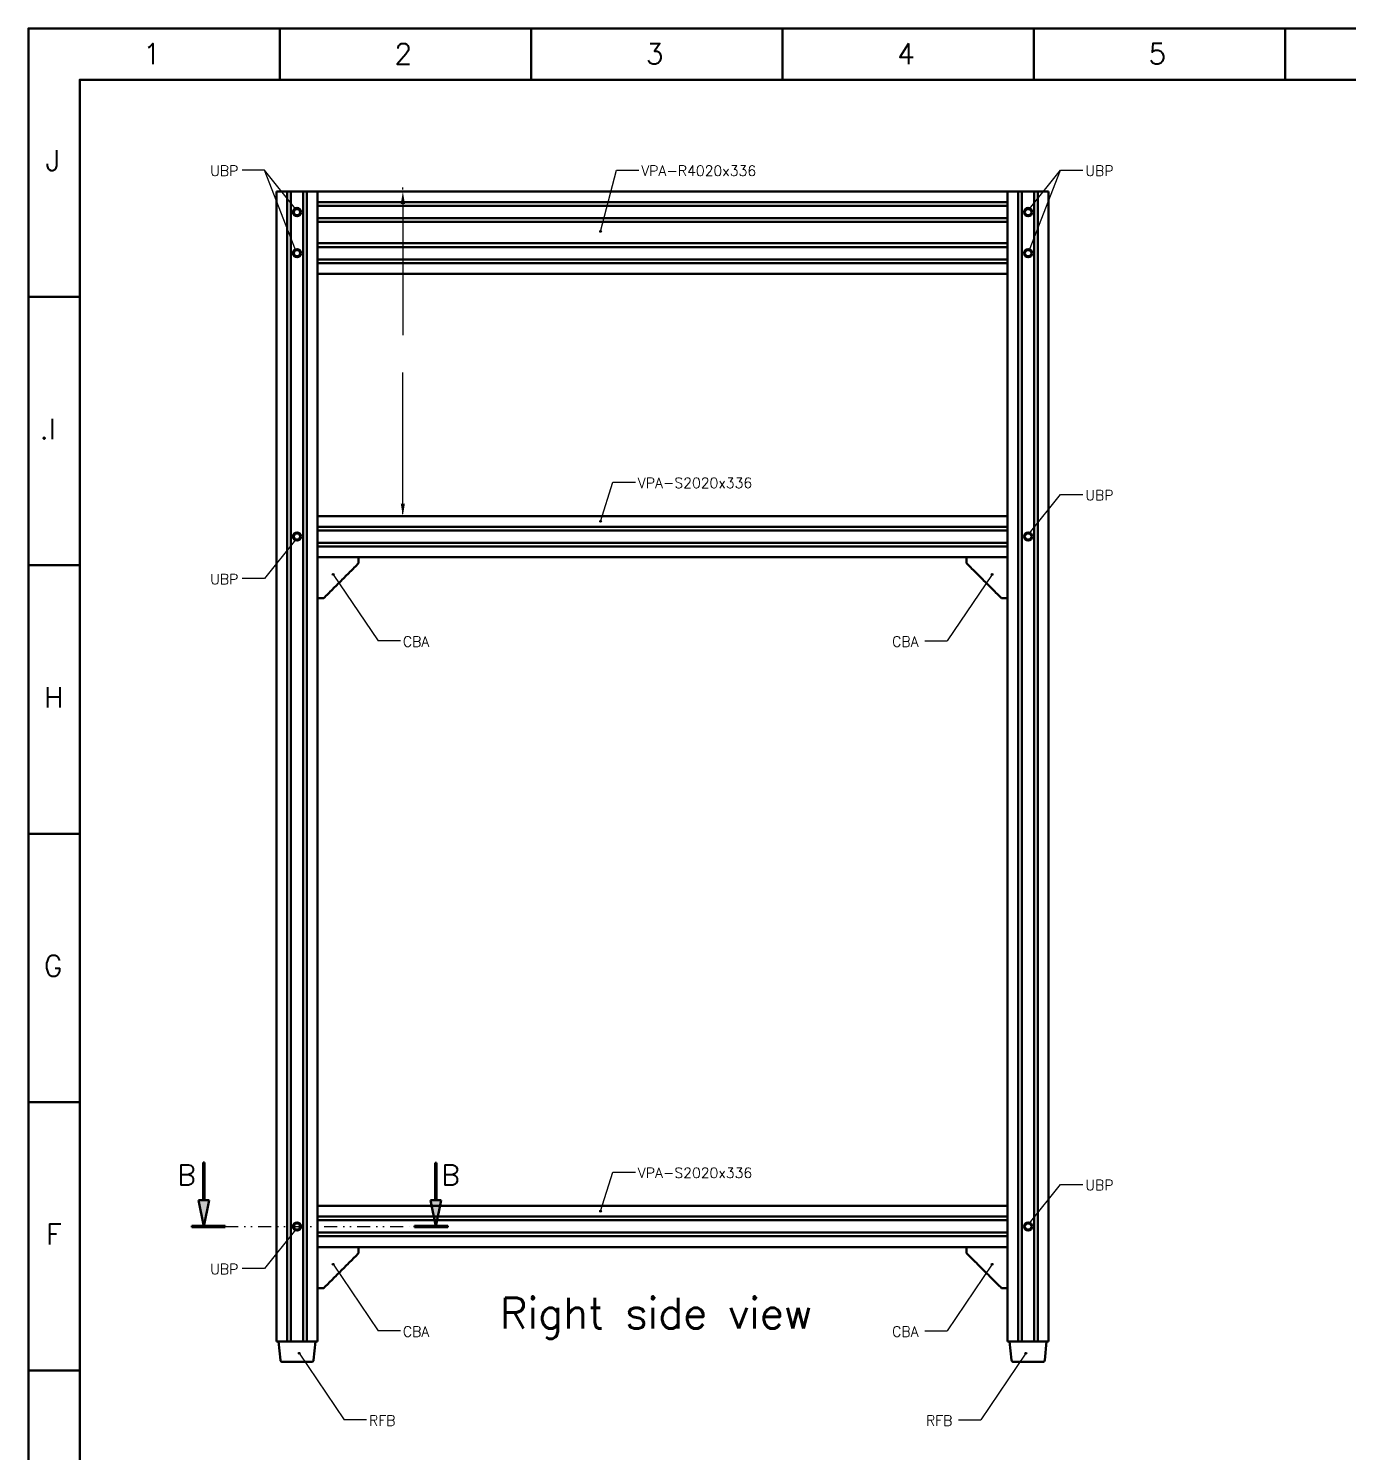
# Model space of a CAD drawing. Extents: x 20576 to 22412, y -9539 to -8232.
# Drawn here: x 20576 to 21219, y -8926 to -8232 of the extents above; entities that cross this region are included whole.
import ezdxf

# ---------------------------------------------------------------- set-up
doc = ezdxf.new("R2010")
doc.units = 0
doc.header["$PDMODE"] = 34
doc.linetypes.add('DIVIDE', pattern=[31.75, 12.7, -6.35, 0, -6.35, 0, -6.35])
doc.layers.get('0').update_dxf_attribs({"lineweight": 0})
doc.layers.add('Corte', color=130, linetype='DIVIDE')
doc.layers.add('Cotas', color=90, linetype='Continuous')
for name, color, linetype, lineweight in [('Fixação e Transmissão', 5, 'Continuous', 50), ('Hotend', 4, 'Continuous', 50), ('Perfis e Cantoneiras', 2, 'Continuous', 50), ('Peças Usinadas', 120, 'Continuous', 50)]:
    doc.layers.add(name, color=color, linetype=linetype, lineweight=lineweight)
doc.styles.get("Standard").update_dxf_attribs({"font": 'romans.shx'})
doc.dimstyles.get("Standard").update_dxf_attribs({"dimtxt": 6, "dimasz": 6, "dimexe": 2, "dimexo": 1, "dimgap": 1, "dimtad": 0, "dimtoh": 1, "dimcen": 0.09, "dimadec": 0, "dimazin": 0, "dimtfac": 1, "dimtdec": 4, "dimtofl": 0, "dimtmove": 0, "dimatfit": 3, "dimfxl": 1, "dimtolj": 1, "dimtzin": 0, "dimarcsym": 0})

# ---------------------------------------------------------------- blocks, each defined once
blk = doc.blocks.new('*D')
at = {"color": 0, "linetype": 'ByBlock', "lineweight": -2}
for p, q in [((20758.31, -8310.65), (20758.31, -8309.65)), ((20758.31, -8317.65), (20758.31, -8381.51)), ((20758.31, -8463.65), (20758.31, -8399.8)), ((20758.31, -8468.65), (20758.31, -8467.65))]:
    blk.add_line(p, q, dxfattribs=at)
for points in [[(20758.31, -8311.65), (20757.31, -8317.65), (20758.31, -8311.65), (20759.31, -8317.65)], [(20758.31, -8469.65), (20759.31, -8463.65), (20758.31, -8469.65), (20757.31, -8463.65)]]:
    blk.add_solid(points, dxfattribs=at)
at = {"layer": 'Defpoints', "color": 0, "linetype": 'ByBlock', "lineweight": 0}
for p in [(20758.31, -8311.65), (20758.31, -8311.65), (20758.31, -8469.65), (20758.31, -8469.65)]:
    blk.add_point(p, dxfattribs=at)

msp = doc.modelspace()

# ---------------------------------------------------------------- hatches: boundary and pattern name
at = {"layer": 'Cotas'}
h = msp.add_hatch(color=256, dxfattribs=at)
h.dxf.hatch_style = 1
h.paths.add_polyline_path([(20705.611, -8320.08, -0.2411741), (20705.801, -8319.71, -0.6113775), (20706.523, -8320.08, -1), (20705.611, -8320.08)])
h = msp.add_hatch(color=256, dxfattribs=at)
h.dxf.hatch_style = 1
h.paths.add_polyline_path([(21063.97, -8320.08, 0.2411741), (21063.781, -8319.71, 0.6113775), (21063.058, -8320.08, 1), (21063.97, -8320.08)])
h = msp.add_hatch(color=256, dxfattribs=at)
h.dxf.hatch_style = 1
h.paths.add_polyline_path([(20855.067, -8331.036, 0.2411741), (20854.878, -8330.666, 0.6113775), (20854.155, -8331.036, 1), (20855.067, -8331.036)])
h = msp.add_hatch(color=256, dxfattribs=at)
h.dxf.hatch_style = 1
h.paths.add_polyline_path([(20705.611, -8340.08, -0.2411741), (20705.801, -8339.71, -0.6113775), (20706.523, -8340.08, -1), (20705.611, -8340.08)])
h = msp.add_hatch(color=256, dxfattribs=at)
h.dxf.hatch_style = 1
h.paths.add_polyline_path([(21063.97, -8340.08, 0.2411741), (21063.781, -8339.71, 0.6113775), (21063.058, -8340.08, 1), (21063.97, -8340.08)])
h = msp.add_hatch(color=256, dxfattribs=at)
h.dxf.hatch_style = 1
h.paths.add_polyline_path([(20854.155, -8472.25, -0.2411741), (20854.344, -8471.88, -0.6113775), (20855.067, -8472.25, -1), (20854.155, -8472.25)])
h = msp.add_hatch(color=256, dxfattribs=at)
h.dxf.hatch_style = 1
h.paths.add_polyline_path([(20705.611, -8481.227, 0.2411741), (20705.801, -8481.597, 0.6113775), (20706.523, -8481.227, 1), (20705.611, -8481.227)])
h = msp.add_hatch(color=256, dxfattribs=at)
h.dxf.hatch_style = 1
h.paths.add_polyline_path([(21063.97, -8478.08, 0.2411741), (21063.781, -8477.71, 0.6113775), (21063.058, -8478.08, 1), (21063.97, -8478.08)])
h = msp.add_hatch(color=256, dxfattribs=at)
h.dxf.hatch_style = 1
h.paths.add_polyline_path([(20724.819, -8498.089, 0.2411741), (20724.63, -8497.719, 0.6113775), (20723.907, -8498.089, 1), (20724.819, -8498.089)])
h = msp.add_hatch(color=256, dxfattribs=at)
h.dxf.hatch_style = 1
h.paths.add_polyline_path([(21044.762, -8498.089, -0.2411741), (21044.952, -8497.719, -0.6113775), (21045.674, -8498.089, -1), (21044.762, -8498.089)])
h = msp.add_hatch(color=256, dxfattribs=at)
h.dxf.hatch_style = 1
h.paths.add_polyline_path([(20854.155, -8808.25, -0.2411741), (20854.344, -8807.88, -0.6113775), (20855.067, -8808.25, -1), (20854.155, -8808.25)])
h = msp.add_hatch(color=256, dxfattribs=at)
h.dxf.hatch_style = 1
h.paths.add_polyline_path([(21063.97, -8814.08, 0.2411741), (21063.781, -8813.71, 0.6113775), (21063.058, -8814.08, 1), (21063.97, -8814.08)])
h = msp.add_hatch(color=256, dxfattribs=at)
h.dxf.hatch_style = 1
h.paths.add_polyline_path([(20705.611, -8817.227, 0.2411741), (20705.801, -8817.597, 0.6113775), (20706.523, -8817.227, 1), (20705.611, -8817.227)])
h = msp.add_hatch(color=256, dxfattribs=at)
h.dxf.hatch_style = 1
h.paths.add_polyline_path([(20724.819, -8834.089, 0.2411741), (20724.63, -8833.719, 0.6113775), (20723.907, -8834.089, 1), (20724.819, -8834.089)])
h = msp.add_hatch(color=256, dxfattribs=at)
h.dxf.hatch_style = 1
h.paths.add_polyline_path([(21044.762, -8834.089, -0.2411741), (21044.952, -8833.719, -0.6113775), (21045.674, -8834.089, -1), (21044.762, -8834.089)])
h = msp.add_hatch(color=256, dxfattribs=at)
h.dxf.hatch_style = 1
h.paths.add_polyline_path([(20708.344, -8877.434, 0.2411741), (20708.154, -8877.064, 0.6113775), (20707.432, -8877.434, 1), (20708.344, -8877.434)])
h = msp.add_hatch(color=256, dxfattribs=at)
h.dxf.hatch_style = 1
h.paths.add_polyline_path([(21061.238, -8877.434, -0.2411741), (21061.427, -8877.064, -0.6113775), (21062.15, -8877.434, -1), (21061.238, -8877.434)])
at = {"layer": 'Perfis e Cantoneiras'}
h = msp.add_hatch(color=130, dxfattribs=at)
h.dxf.hatch_style = 1
h.paths.add_polyline_path([(20661.727, -8784.574), (20661.727, -8802.838), (20661.102, -8802.838), (20661.102, -8784.574), (20661.727, -8784.574)])
h = msp.add_hatch(color=130, dxfattribs=at)
h.dxf.hatch_style = 1
h.paths.add_polyline_path([(20774.062, -8784.598), (20774.062, -8802.862), (20774.687, -8802.862), (20774.687, -8784.598), (20774.062, -8784.598)])
h = msp.add_hatch(color=130, dxfattribs=at)
h.dxf.hatch_style = 1
h.paths.add_polyline_path([(20664.056, -8802.838), (20661.415, -8815.654), (20658.774, -8802.838), (20661.415, -8802.838), (20664.056, -8802.838)])
h = msp.add_hatch(color=130, dxfattribs=at)
h.dxf.hatch_style = 1
h.paths.add_polyline_path([(20771.734, -8802.862), (20774.375, -8815.677), (20777.015, -8802.862), (20774.375, -8802.862), (20771.734, -8802.862)])
h = msp.add_hatch(color=130, dxfattribs=at)
h.dxf.hatch_style = 1
h.paths.add_polyline_path([(20671.788, -8815.341), (20671.788, -8815.654), (20671.788, -8815.966), (20655.524, -8815.966), (20655.524, -8815.341), (20661.351, -8815.341), (20661.415, -8815.654), (20661.479, -8815.341), (20671.788, -8815.341)])
h = msp.add_hatch(color=130, dxfattribs=at)
h.dxf.hatch_style = 1
h.paths.add_polyline_path([(20764.001, -8815.364), (20764.001, -8815.677), (20764.001, -8815.989), (20780.266, -8815.989), (20780.266, -8815.364), (20774.439, -8815.364), (20774.375, -8815.677), (20774.31, -8815.364), (20764.001, -8815.364)])

# ---------------------------------------------------------------- linework, layer by layer
at = {"layer": 'Corte', "ltscale": 0.5}
msp.add_line((20671.788, -8815.654), (20764.025, -8815.654), dxfattribs=at)
at = {"layer": 'Cotas'}
for p, q in [((20691.006, -8301.204), (20680.115, -8301.204)), ((20706.067, -8320.08), (20691.006, -8301.204)), ((20706.067, -8340.08), (20691.006, -8301.204)), ((20854.611, -8331.036), (20862.331, -8301.204)), ((20862.331, -8301.204), (20873.223, -8301.204)), ((21063.514, -8320.08), (21078.575, -8301.204)), ((21063.514, -8340.08), (21078.575, -8301.204)), ((21078.575, -8301.204), (21089.467, -8301.204)), ((20854.611, -8472.25), (20860.636, -8453.232)), ((20860.636, -8453.232), (20871.527, -8453.232)), ((21063.514, -8478.08), (21078.575, -8459.204)), ((21078.575, -8459.204), (21089.467, -8459.204)), ((20706.067, -8481.227), (20691.006, -8500.104)), ((20691.006, -8500.104), (20680.115, -8500.104)), ((20724.363, -8498.089), (20746.224, -8530.514)), ((21045.218, -8498.089), (21023.358, -8530.514)), ((20757.115, -8530.514), (20746.224, -8530.514)), ((21012.466, -8530.514), (21023.358, -8530.514)), ((20854.611, -8808.25), (20860.636, -8789.232)), ((20860.636, -8789.232), (20871.527, -8789.232)), ((21063.514, -8814.08), (21078.575, -8795.204)), ((21078.575, -8795.204), (21089.467, -8795.204)), ((20706.067, -8817.227), (20691.006, -8836.104)), ((20724.363, -8834.089), (20746.224, -8866.514)), ((21045.218, -8834.089), (21023.358, -8866.514)), ((20691.006, -8836.104), (20680.115, -8836.104)), ((20757.115, -8866.514), (20746.224, -8866.514)), ((21012.466, -8866.514), (21023.358, -8866.514)), ((20707.888, -8877.434), (20729.748, -8909.859)), ((21061.694, -8877.434), (21039.833, -8909.859)), ((20740.64, -8909.859), (20729.748, -8909.859)), ((21028.942, -8909.859), (21039.833, -8909.859))]:
    msp.add_line(p, q, dxfattribs=at)
for centre in [(20706.067, -8320.08), (21063.514, -8320.08), (20854.611, -8331.036), (20706.067, -8340.08), (21063.514, -8340.08), (20854.611, -8472.25), (20706.067, -8481.227), (21063.514, -8478.08), (20724.363, -8498.089), (21045.218, -8498.089), (20854.611, -8808.25), (21063.514, -8814.08), (20706.067, -8817.227), (20724.363, -8834.089), (21045.218, -8834.089), (20707.888, -8877.434), (21061.694, -8877.434)]:
    msp.add_circle(centre, 0.456, dxfattribs=at)
at = {"layer": 'Fixação e Transmissão'}
for p, q in [((20705.925, -8320.154), (20705.059, -8321.654)), ((20705.925, -8323.154), (20705.059, -8321.654)), ((20707.657, -8320.154), (20708.523, -8321.654)), ((20707.657, -8323.154), (20708.523, -8321.654)), ((21061.925, -8320.154), (21061.059, -8321.654)), ((21061.925, -8323.154), (21061.059, -8321.654)), ((21063.657, -8320.154), (21064.523, -8321.654)), ((21063.657, -8323.154), (21064.523, -8321.654)), ((20705.925, -8323.154), (20705.925, -8323.154)), ((21061.925, -8323.154), (21061.925, -8323.154)), ((20705.925, -8340.154), (20705.059, -8341.654)), ((20705.925, -8343.154), (20705.059, -8341.654)), ((20707.657, -8340.154), (20708.523, -8341.654)), ((20707.657, -8343.154), (20708.523, -8341.654)), ((21061.925, -8340.154), (21061.059, -8341.654)), ((21061.925, -8343.154), (21061.059, -8341.654)), ((21063.657, -8340.154), (21064.523, -8341.654)), ((21063.657, -8343.154), (21064.523, -8341.654)), ((20705.925, -8343.154), (20705.925, -8343.154)), ((21061.925, -8343.154), (21061.925, -8343.154)), ((20705.925, -8478.154), (20705.059, -8479.654)), ((20705.925, -8481.154), (20705.059, -8479.654)), ((20705.925, -8481.154), (20705.925, -8481.154)), ((20707.657, -8478.154), (20708.523, -8479.654)), ((20707.657, -8481.154), (20708.523, -8479.654)), ((21061.925, -8478.154), (21061.059, -8479.654)), ((21061.925, -8481.154), (21061.059, -8479.654)), ((21061.925, -8481.154), (21061.925, -8481.154)), ((21063.657, -8478.154), (21064.523, -8479.654)), ((21063.657, -8481.154), (21064.523, -8479.654)), ((20705.925, -8814.154), (20705.059, -8815.654)), ((20707.657, -8814.154), (20708.523, -8815.654)), ((21061.925, -8814.154), (21061.059, -8815.654)), ((21063.657, -8814.154), (21064.523, -8815.654)), ((20705.925, -8817.154), (20705.059, -8815.654)), ((20705.925, -8817.154), (20705.925, -8817.154)), ((20707.657, -8817.154), (20708.523, -8815.654)), ((21061.925, -8817.154), (21061.059, -8815.654)), ((21061.925, -8817.154), (21061.925, -8817.154)), ((21063.657, -8817.154), (21064.523, -8815.654))]:
    msp.add_line(p, q, dxfattribs=at)
at = {"layer": 'Fixação e Transmissão', "ltscale": 0.1}
for p, q in [((20707.657, -8320.154), (20705.925, -8320.154)), ((21063.657, -8320.154), (21061.925, -8320.154)), ((20707.657, -8323.154), (20705.925, -8323.154)), ((21063.657, -8323.154), (21061.925, -8323.154)), ((20707.657, -8340.154), (20705.925, -8340.154)), ((21063.657, -8340.154), (21061.925, -8340.154)), ((20707.657, -8343.154), (20705.925, -8343.154)), ((21063.657, -8343.154), (21061.925, -8343.154)), ((20707.657, -8478.154), (20705.925, -8478.154)), ((20707.657, -8481.154), (20705.925, -8481.154)), ((21063.657, -8478.154), (21061.925, -8478.154)), ((21063.657, -8481.154), (21061.925, -8481.154)), ((20707.657, -8814.154), (20705.925, -8814.154)), ((21063.657, -8814.154), (21061.925, -8814.154)), ((20707.657, -8817.154), (20705.925, -8817.154)), ((21063.657, -8817.154), (21061.925, -8817.154))]:
    msp.add_line(p, q, dxfattribs=at)
at = {"layer": 'Fixação e Transmissão'}
for centre in [(20706.791, -8321.654), (21062.791, -8321.654), (20706.791, -8341.654), (21062.791, -8341.654), (20706.791, -8479.654), (21062.791, -8479.654), (20706.791, -8815.654), (21062.791, -8815.654)]:
    msp.add_circle(centre, 1.732, dxfattribs=at)
at = {"layer": 'Hotend'}
for p, q in [((20715.791, -8871.654), (20697.791, -8871.654)), ((20697.791, -8871.654), (20698.701, -8880.753)), ((20715.791, -8871.654), (20714.881, -8880.753)), ((21071.791, -8871.654), (21053.791, -8871.654)), ((21053.791, -8871.654), (21054.701, -8880.753)), ((21071.791, -8871.654), (21070.881, -8880.753)), ((20713.886, -8881.654), (20699.696, -8881.654)), ((21069.886, -8881.654), (21055.696, -8881.654))]:
    msp.add_line(p, q, dxfattribs=at)
for centre, start, end in [((20699.696, -8880.654), 185.710593, 270), ((20713.886, -8880.654), 270, 354.289407), ((21055.696, -8880.654), 185.710593, 270), ((21069.886, -8880.654), 270, 354.289407)]:
    msp.add_arc(centre, 1, start, end, dxfattribs=at)
at = {"layer": 'Perfis e Cantoneiras'}
for p, q in [((20696.791, -8311.654), (20716.791, -8311.654)), ((20696.791, -8871.654), (20696.791, -8311.654)), ((20701.991, -8871.654), (20701.991, -8311.654)), ((20703.791, -8871.654), (20703.791, -8311.654)), ((20709.791, -8871.654), (20709.791, -8311.654)), ((20711.591, -8871.654), (20711.591, -8311.654)), ((20716.791, -8311.654), (21052.791, -8311.654)), ((20716.791, -8871.654), (20716.791, -8311.654)), ((21052.791, -8351.654), (21052.791, -8311.654)), ((21052.791, -8311.654), (21072.791, -8311.654)), ((21052.791, -8871.654), (21052.791, -8311.654)), ((21057.991, -8871.654), (21057.991, -8311.654)), ((21059.791, -8871.654), (21059.791, -8311.654)), ((21065.791, -8871.654), (21065.791, -8311.654)), ((21067.591, -8871.654), (21067.591, -8311.654)), ((21072.791, -8871.654), (21072.791, -8311.654)), ((20716.791, -8316.854), (21052.791, -8316.854)), ((20716.791, -8318.654), (21052.791, -8318.654)), ((20716.791, -8324.654), (21052.791, -8324.654)), ((20716.791, -8326.454), (21052.791, -8326.454)), ((20716.791, -8336.854), (21052.791, -8336.854)), ((20716.791, -8338.654), (21052.791, -8338.654)), ((20716.791, -8344.654), (21052.791, -8344.654)), ((20716.791, -8346.454), (21052.791, -8346.454)), ((20716.791, -8351.654), (21052.791, -8351.654)), ((20716.791, -8469.654), (21052.791, -8469.654)), ((20716.791, -8474.854), (21052.791, -8474.854)), ((20716.791, -8476.654), (21052.791, -8476.654)), ((20716.791, -8482.654), (21052.791, -8482.654)), ((20716.791, -8484.454), (21052.791, -8484.454)), ((20716.791, -8489.654), (21052.791, -8489.654)), ((20716.791, -8805.654), (21052.791, -8805.654)), ((20716.791, -8810.854), (21052.791, -8810.854)), ((20716.791, -8812.654), (21052.791, -8812.654)), ((20716.791, -8818.654), (21052.791, -8818.654)), ((20716.791, -8820.454), (21052.791, -8820.454)), ((20716.791, -8825.654), (21052.791, -8825.654)), ((20696.791, -8871.654), (20716.791, -8871.654)), ((21052.791, -8871.654), (21072.791, -8871.654))]:
    msp.add_line(p, q, dxfattribs=at)
at = {"layer": 'Perfis e Cantoneiras', "color": 30}
for p, q in [((20735.791, -8489.654), (20716.791, -8489.654)), ((20716.791, -8489.654), (20716.791, -8508.654)), ((20716.791, -8489.654), (20735.791, -8489.654)), ((20716.791, -8508.654), (20716.791, -8489.654)), ((20736.791, -8492.654), (20736.791, -8489.654)), ((20736.791, -8492.654), (20736.791, -8489.654)), ((21032.791, -8492.654), (21032.791, -8489.654)), ((21032.791, -8492.654), (21032.791, -8489.654)), ((21033.791, -8489.654), (21052.791, -8489.654)), ((21052.791, -8489.654), (21033.791, -8489.654)), ((21052.791, -8489.654), (21052.791, -8508.654)), ((21052.791, -8508.654), (21052.791, -8489.654)), ((20716.791, -8509.654), (20719.791, -8509.654)), ((20716.791, -8509.654), (20719.791, -8509.654)), ((21052.791, -8509.654), (21049.791, -8509.654)), ((21052.791, -8509.654), (21049.791, -8509.654)), ((20735.791, -8825.654), (20716.791, -8825.654)), ((20716.791, -8825.654), (20716.791, -8844.654)), ((20716.791, -8825.654), (20735.791, -8825.654)), ((20716.791, -8844.654), (20716.791, -8825.654)), ((20736.791, -8828.654), (20736.791, -8825.654)), ((20736.791, -8828.654), (20736.791, -8825.654)), ((21032.791, -8828.654), (21032.791, -8825.654)), ((21032.791, -8828.654), (21032.791, -8825.654)), ((21033.791, -8825.654), (21052.791, -8825.654)), ((21052.791, -8825.654), (21033.791, -8825.654)), ((21052.791, -8825.654), (21052.791, -8844.654)), ((21052.791, -8844.654), (21052.791, -8825.654)), ((20716.791, -8845.654), (20719.791, -8845.654)), ((20716.791, -8845.654), (20719.791, -8845.654)), ((21052.791, -8845.654), (21049.791, -8845.654)), ((21052.791, -8845.654), (21049.791, -8845.654))]:
    msp.add_line(p, q, dxfattribs=at)
at = {"layer": 'Perfis e Cantoneiras', "color": 130}
for p, q in [((20661.102, -8802.838), (20661.102, -8784.574)), ((20661.102, -8784.574), (20661.727, -8784.574)), ((20661.727, -8802.838), (20661.727, -8784.574)), ((20774.062, -8802.862), (20774.062, -8784.598)), ((20774.687, -8784.598), (20774.062, -8784.598)), ((20774.687, -8802.862), (20774.687, -8784.598)), ((20664.056, -8802.838), (20658.774, -8802.838)), ((20661.415, -8815.654), (20658.774, -8802.838)), ((20661.102, -8802.838), (20661.727, -8802.838)), ((20661.415, -8815.654), (20664.056, -8802.838)), ((20774.375, -8815.677), (20771.734, -8802.862)), ((20771.734, -8802.862), (20777.015, -8802.862)), ((20774.687, -8802.862), (20774.062, -8802.862)), ((20774.375, -8815.677), (20777.015, -8802.862)), ((20655.524, -8815.341), (20671.788, -8815.341)), ((20655.524, -8815.966), (20655.524, -8815.341)), ((20655.524, -8815.966), (20671.788, -8815.966)), ((20671.788, -8815.966), (20671.788, -8815.341)), ((20780.266, -8815.364), (20764.001, -8815.364)), ((20764.001, -8815.989), (20764.001, -8815.364)), ((20780.266, -8815.989), (20764.001, -8815.989)), ((20780.266, -8815.989), (20780.266, -8815.364))]:
    msp.add_line(p, q, dxfattribs=at)
at = {"layer": 'Perfis e Cantoneiras'}
for centre in [(20706.791, -8321.654), (21062.791, -8321.654), (20706.791, -8341.654), (21062.791, -8341.654), (20706.791, -8479.654), (21062.791, -8479.654), (20706.791, -8815.654), (21062.791, -8815.654)]:
    msp.add_circle(centre, 2, dxfattribs=at)
at = {"layer": 'Perfis e Cantoneiras', "color": 30}
for points, degree in [([(20736.791, -8492.654), (20719.791, -8509.654)], 1), ([(20735.986, -8489.654), (20735.791, -8489.654)], 1), ([(20736.174, -8489.654), (20736.083, -8489.654), (20735.986, -8489.654)], 2), ([(20736.347, -8489.654), (20736.265, -8489.654), (20736.174, -8489.654)], 2), ([(20736.498, -8489.654), (20736.428, -8489.654), (20736.347, -8489.654)], 2), ([(20736.622, -8489.654), (20736.568, -8489.654), (20736.498, -8489.654)], 2), ([(20736.715, -8489.654), (20736.677, -8489.654), (20736.622, -8489.654)], 2), ([(20736.772, -8489.654), (20736.753, -8489.654), (20736.715, -8489.654)], 2), ([(20736.791, -8489.654), (20736.791, -8489.654), (20736.772, -8489.654)], 2), ([(21032.791, -8489.654), (21032.791, -8489.654), (21032.81, -8489.654)], 2), ([(21032.791, -8492.654), (21049.791, -8509.654)], 1), ([(21032.81, -8489.654), (21032.829, -8489.654), (21032.867, -8489.654)], 2), ([(21032.867, -8489.654), (21032.905, -8489.654), (21032.96, -8489.654)], 2), ([(21032.96, -8489.654), (21033.014, -8489.654), (21033.084, -8489.654)], 2), ([(21033.084, -8489.654), (21033.154, -8489.654), (21033.235, -8489.654)], 2), ([(21033.235, -8489.654), (21033.317, -8489.654), (21033.408, -8489.654)], 2), ([(21033.408, -8489.654), (21033.499, -8489.654), (21033.596, -8489.654)], 2), ([(21033.596, -8489.654), (21033.791, -8489.654)], 1), ([(20716.791, -8508.654), (20716.791, -8508.824), (20716.791, -8508.985), (20716.791, -8509.09), (20716.791, -8509.186), (20716.791, -8509.28), (20716.791, -8509.361), (20716.791, -8509.399), (20716.791, -8509.436), (20716.791, -8509.469), (20716.791, -8509.501), (20716.791, -8509.528), (20716.791, -8509.555), (20716.791, -8509.577), (20716.791, -8509.598), (20716.791, -8509.614), (20716.791, -8509.629), (20716.791, -8509.639), (20716.791, -8509.648), (20716.791, -8509.651), (20716.791, -8509.654)], 2), ([(20716.791, -8508.849), (20716.791, -8508.946), (20716.791, -8509.037)], 2), ([(20716.791, -8509.037), (20716.791, -8509.128), (20716.791, -8509.21)], 2), ([(20716.791, -8509.21), (20716.791, -8509.292), (20716.791, -8509.361)], 2), ([(20716.791, -8509.361), (20716.791, -8509.431), (20716.791, -8509.486)], 2), ([(21052.791, -8508.654), (21052.791, -8508.824), (21052.791, -8508.985), (21052.791, -8509.09), (21052.791, -8509.186), (21052.791, -8509.28), (21052.791, -8509.361), (21052.791, -8509.399), (21052.791, -8509.436), (21052.791, -8509.469), (21052.791, -8509.501), (21052.791, -8509.528), (21052.791, -8509.555), (21052.791, -8509.577), (21052.791, -8509.598), (21052.791, -8509.614), (21052.791, -8509.629), (21052.791, -8509.639), (21052.791, -8509.648), (21052.791, -8509.651), (21052.791, -8509.654)], 2), ([(21052.791, -8508.849), (21052.791, -8508.946), (21052.791, -8509.037)], 2), ([(21052.791, -8509.037), (21052.791, -8509.128), (21052.791, -8509.21)], 2), ([(21052.791, -8509.21), (21052.791, -8509.292), (21052.791, -8509.361)], 2), ([(21052.791, -8509.361), (21052.791, -8509.431), (21052.791, -8509.486)], 2), ([(20716.791, -8509.486), (20716.791, -8509.54), (20716.791, -8509.578)], 2), ([(20716.791, -8509.578), (20716.791, -8509.616), (20716.791, -8509.635)], 2), ([(20716.791, -8509.635), (20716.791, -8509.654), (20716.791, -8509.654)], 2), ([(21052.791, -8509.486), (21052.791, -8509.54), (21052.791, -8509.578)], 2), ([(21052.791, -8509.578), (21052.791, -8509.616), (21052.791, -8509.635)], 2), ([(21052.791, -8509.635), (21052.791, -8509.654), (21052.791, -8509.654)], 2), ([(20735.986, -8825.654), (20735.791, -8825.654)], 1), ([(20736.174, -8825.654), (20736.083, -8825.654), (20735.986, -8825.654)], 2), ([(20736.347, -8825.654), (20736.265, -8825.654), (20736.174, -8825.654)], 2), ([(20736.498, -8825.654), (20736.428, -8825.654), (20736.347, -8825.654)], 2), ([(20736.622, -8825.654), (20736.568, -8825.654), (20736.498, -8825.654)], 2), ([(20736.715, -8825.654), (20736.677, -8825.654), (20736.622, -8825.654)], 2), ([(20736.772, -8825.654), (20736.753, -8825.654), (20736.715, -8825.654)], 2), ([(20736.791, -8825.654), (20736.791, -8825.654), (20736.772, -8825.654)], 2), ([(21032.791, -8825.654), (21032.791, -8825.654), (21032.81, -8825.654)], 2), ([(21032.81, -8825.654), (21032.829, -8825.654), (21032.867, -8825.654)], 2), ([(21032.867, -8825.654), (21032.905, -8825.654), (21032.96, -8825.654)], 2), ([(21032.96, -8825.654), (21033.014, -8825.654), (21033.084, -8825.654)], 2), ([(21033.084, -8825.654), (21033.154, -8825.654), (21033.235, -8825.654)], 2), ([(21033.235, -8825.654), (21033.317, -8825.654), (21033.408, -8825.654)], 2), ([(21033.408, -8825.654), (21033.499, -8825.654), (21033.596, -8825.654)], 2), ([(21033.596, -8825.654), (21033.791, -8825.654)], 1), ([(20736.791, -8828.654), (20719.791, -8845.654)], 1), ([(21032.791, -8828.654), (21049.791, -8845.654)], 1), ([(20716.791, -8844.654), (20716.791, -8844.824), (20716.791, -8844.985), (20716.791, -8845.09), (20716.791, -8845.186), (20716.791, -8845.28), (20716.791, -8845.361), (20716.791, -8845.399), (20716.791, -8845.436), (20716.791, -8845.469), (20716.791, -8845.501), (20716.791, -8845.528), (20716.791, -8845.555), (20716.791, -8845.577), (20716.791, -8845.598), (20716.791, -8845.614), (20716.791, -8845.629), (20716.791, -8845.639), (20716.791, -8845.648), (20716.791, -8845.651), (20716.791, -8845.654)], 2), ([(20716.791, -8844.849), (20716.791, -8844.946), (20716.791, -8845.037)], 2), ([(20716.791, -8845.037), (20716.791, -8845.128), (20716.791, -8845.21)], 2), ([(20716.791, -8845.21), (20716.791, -8845.292), (20716.791, -8845.361)], 2), ([(20716.791, -8845.361), (20716.791, -8845.431), (20716.791, -8845.486)], 2), ([(20716.791, -8845.486), (20716.791, -8845.54), (20716.791, -8845.578)], 2), ([(20716.791, -8845.578), (20716.791, -8845.616), (20716.791, -8845.635)], 2), ([(20716.791, -8845.635), (20716.791, -8845.654), (20716.791, -8845.654)], 2), ([(21052.791, -8844.654), (21052.791, -8844.824), (21052.791, -8844.985), (21052.791, -8845.09), (21052.791, -8845.186), (21052.791, -8845.28), (21052.791, -8845.361), (21052.791, -8845.399), (21052.791, -8845.436), (21052.791, -8845.469), (21052.791, -8845.501), (21052.791, -8845.528), (21052.791, -8845.555), (21052.791, -8845.577), (21052.791, -8845.598), (21052.791, -8845.614), (21052.791, -8845.629), (21052.791, -8845.639), (21052.791, -8845.648), (21052.791, -8845.651), (21052.791, -8845.654)], 2), ([(21052.791, -8844.849), (21052.791, -8844.946), (21052.791, -8845.037)], 2), ([(21052.791, -8845.037), (21052.791, -8845.128), (21052.791, -8845.21)], 2), ([(21052.791, -8845.21), (21052.791, -8845.292), (21052.791, -8845.361)], 2), ([(21052.791, -8845.361), (21052.791, -8845.431), (21052.791, -8845.486)], 2), ([(21052.791, -8845.486), (21052.791, -8845.54), (21052.791, -8845.578)], 2), ([(21052.791, -8845.578), (21052.791, -8845.616), (21052.791, -8845.635)], 2), ([(21052.791, -8845.635), (21052.791, -8845.654), (21052.791, -8845.654)], 2)]:
    msp.add_open_spline(points, degree=degree, dxfattribs=at)
for points in [[(20736.791, -8489.654), (20736.789, -8489.654), (20736.787, -8489.654), (20736.785, -8489.654), (20736.778, -8489.654), (20736.772, -8489.654), (20736.766, -8489.654), (20736.756, -8489.654), (20736.745, -8489.654), (20736.735, -8489.654), (20736.721, -8489.654), (20736.706, -8489.654), (20736.692, -8489.654), (20736.674, -8489.654), (20736.656, -8489.654), (20736.638, -8489.654), (20736.616, -8489.654), (20736.594, -8489.654), (20736.573, -8489.654), (20736.548, -8489.654), (20736.523, -8489.654), (20736.498, -8489.654), (20736.47, -8489.654), (20736.442, -8489.654), (20736.415, -8489.654), (20736.355, -8489.654), (20736.292, -8489.654), (20736.225, -8489.654), (20736.089, -8489.654), (20735.941, -8489.654), (20735.791, -8489.654)], [(21032.791, -8489.654), (21032.793, -8489.654), (21032.795, -8489.654), (21032.797, -8489.654), (21032.804, -8489.654), (21032.81, -8489.654), (21032.816, -8489.654), (21032.826, -8489.654), (21032.837, -8489.654), (21032.847, -8489.654), (21032.861, -8489.654), (21032.876, -8489.654), (21032.89, -8489.654), (21032.908, -8489.654), (21032.926, -8489.654), (21032.944, -8489.654), (21032.966, -8489.654), (21032.988, -8489.654), (21033.009, -8489.654), (21033.034, -8489.654), (21033.059, -8489.654), (21033.084, -8489.654), (21033.112, -8489.654), (21033.14, -8489.654), (21033.167, -8489.654), (21033.227, -8489.654), (21033.29, -8489.654), (21033.357, -8489.654), (21033.493, -8489.654), (21033.641, -8489.654), (21033.791, -8489.654)], [(20736.791, -8825.654), (20736.789, -8825.654), (20736.787, -8825.654), (20736.785, -8825.654), (20736.778, -8825.654), (20736.772, -8825.654), (20736.766, -8825.654), (20736.756, -8825.654), (20736.745, -8825.654), (20736.735, -8825.654), (20736.721, -8825.654), (20736.706, -8825.654), (20736.692, -8825.654), (20736.674, -8825.654), (20736.656, -8825.654), (20736.638, -8825.654), (20736.616, -8825.654), (20736.594, -8825.654), (20736.573, -8825.654), (20736.548, -8825.654), (20736.523, -8825.654), (20736.498, -8825.654), (20736.47, -8825.654), (20736.442, -8825.654), (20736.415, -8825.654), (20736.355, -8825.654), (20736.292, -8825.654), (20736.225, -8825.654), (20736.089, -8825.654), (20735.941, -8825.654), (20735.791, -8825.654)], [(21032.791, -8825.654), (21032.793, -8825.654), (21032.795, -8825.654), (21032.797, -8825.654), (21032.804, -8825.654), (21032.81, -8825.654), (21032.816, -8825.654), (21032.826, -8825.654), (21032.837, -8825.654), (21032.847, -8825.654), (21032.861, -8825.654), (21032.876, -8825.654), (21032.89, -8825.654), (21032.908, -8825.654), (21032.926, -8825.654), (21032.944, -8825.654), (21032.966, -8825.654), (21032.988, -8825.654), (21033.009, -8825.654), (21033.034, -8825.654), (21033.059, -8825.654), (21033.084, -8825.654), (21033.112, -8825.654), (21033.14, -8825.654), (21033.167, -8825.654), (21033.227, -8825.654), (21033.29, -8825.654), (21033.357, -8825.654), (21033.493, -8825.654), (21033.641, -8825.654), (21033.791, -8825.654)]]:
    msp.add_open_spline(points, degree=3, knots=[0, 0, 0, 0, 0.1122, 0.1122, 0.1122, 0.224399, 0.224399, 0.224399, 0.336599, 0.336599, 0.336599, 0.448799, 0.448799, 0.448799, 0.560999, 0.560999, 0.560999, 0.673198, 0.673198, 0.673198, 0.785398, 0.785398, 0.785398, 0.897598, 0.897598, 0.897598, 1.122, 1.122, 1.122, 1.5708, 1.5708, 1.5708, 1.5708], dxfattribs=at)
at = {"layer": 'Peças Usinadas'}
for p, q in [((20698.394, -8232.227), (20698.394, -8257.227)), ((20820.776, -8232.227), (20820.776, -8257.227)), ((20943.158, -8232.227), (20943.158, -8257.227)), ((21065.54, -8232.227), (21065.54, -8257.227)), ((21187.922, -8232.227), (21187.922, -8257.227)), ((20601.013, -8362.941), (20576.013, -8362.941)), ((20601.013, -8493.656), (20576.013, -8493.656)), ((20601.013, -8624.371), (20576.013, -8624.371)), ((20601.013, -8755.086), (20576.013, -8755.086)), ((20601.013, -8885.801), (20576.013, -8885.801))]:
    msp.add_line(p, q, dxfattribs=at)
at = {"layer": 'Peças Usinadas', "flags": 128}
for points in [[(20576.013, -9539.376), (22411.742, -9539.376), (22411.742, -8232.227), (20576.013, -8232.227)], [(20601.013, -9514.376), (22386.742, -9514.376), (22386.742, -8257.227), (20601.013, -8257.227)]]:
    msp.add_lwpolyline(points, close=True, dxfattribs=at)

# ---------------------------------------------------------------- texts
at = {"layer": 'Cotas'}
for s, height, p in [('1', 10, (20631.875, -8249.534)), ('2', 10, (20754.257, -8249.534)), ('3', 10, (20876.639, -8249.534)), ('4', 10, (20999.021, -8249.534)), ('5', 10, (21121.403, -8249.534)), ('J', 10, (20584.49, -8301.543)), ('UBP', 5, (20664.509, -8304.016)), ('VPA-R4020x336', 5, (20874.433, -8304.016)), ('UBP', 5, (21090.677, -8304.016)), ('.I', 10, (20581.49, -8432.258)), ('VPA-S2020x336', 5, (20872.738, -8456.045)), ('UBP', 5, (21090.677, -8462.016)), ('UBP', 5, (20664.509, -8502.917)), ('CBA', 5, (20758.326, -8533.327)), ('CBA', 5, (20996.568, -8533.327)), ('H', 10, (20583.49, -8562.973)), ('G', 10, (20583.49, -8693.688)), ('VPA-S2020x336', 5, (20872.738, -8792.045)), ('UBP', 5, (21090.677, -8798.016)), ('F', 10, (20584.49, -8824.403)), ('UBP', 5, (20664.509, -8838.917)), ('CBA', 5, (20758.326, -8869.327)), ('CBA', 5, (20996.568, -8869.327)), ('RFB', 5, (20741.85, -8912.672)), ('RFB', 5, (21013.044, -8912.672))]:
    msp.add_text(s, height=height, dxfattribs=at).set_placement(p)
at = {"layer": 'Cotas', "color": 7}
msp.add_text('Right side view', height=15, dxfattribs=at).set_placement((20805.535, -8865.355))
at = {"layer": 'Perfis e Cantoneiras', "color": 130}
for p in [(20648.412, -8795.561), (20777.008, -8795.585)]:
    msp.add_text('B', height=10, dxfattribs=at).set_placement(p)

# ---------------------------------------------------------------- dimensions: what is measured, and where the dimension line sits
at = {"layer": 'Cotas'}
dim = msp.add_linear_dim(base=(20758.31, -8311.654), p1=(20758.31, -8469.654), p2=(20758.31, -8311.654), angle=90.000004, dimstyle='Standard', override={"dimpost": '<>'}, dxfattribs=at)
dim.commit()
dim.dimension.update_dxf_attribs({"geometry": '*D', "text_midpoint": (20758.31, -8390.654)})

doc.saveas('drawing.dxf')
